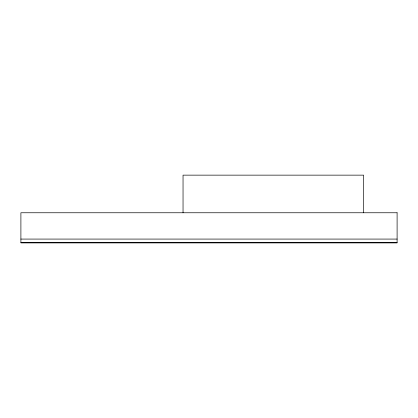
<?xml version="1.0" encoding="UTF-8"?>
<svg xmlns="http://www.w3.org/2000/svg" width="418" height="418" viewBox="0 0 418 418"><rect width="100%" height="100%" fill="white"/><g stroke="black" fill="none" stroke-linecap="round" stroke-linejoin="round"><path stroke-width="0.63" d="M20.9 239.075L397.1 239.075M20.9 242.759L397.1 242.759M363.618 212.762L363.618 175.142L183.042 175.142L183.042 212.762M397.1 212.762L20.9 212.762L20.9 242.837L397.1 242.837L397.1 212.762"/></g></svg>
